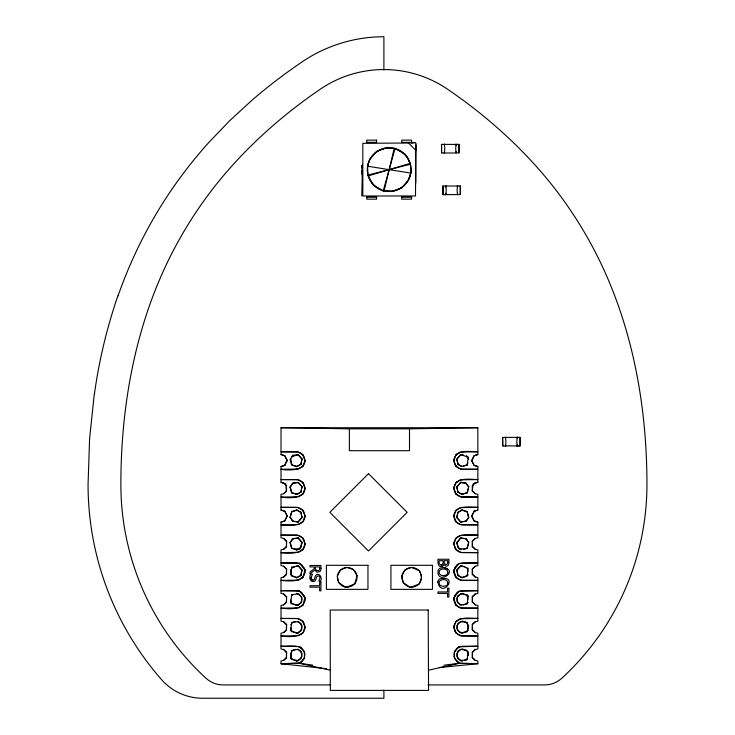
<?xml version="1.0" encoding="UTF-8"?>
<svg xmlns="http://www.w3.org/2000/svg" width="735" height="735" viewBox="0 0 735 735"><rect width="100%" height="100%" fill="white"/><g stroke="black" fill="none" stroke-linecap="round" stroke-linejoin="round"><path stroke-width="1.1" d="M415.808 150.353L415.495 195.979L362.833 195.979L362.833 143.316L408.458 143.003M362.226 170.649L362.236 169.712M362.309 171.264L362.162 170.777M362.355 173.065L362.355 172.817M367.537 166.202L367.849 175.095L373.316 185.137L383.211 190.87L392.178 191.311L396.578 190.025A21.683 21.683 0 0 0 406.556 182.592C413.272 174.268 411.637 162.067 405.013 154.157L395.108 148.47L386.151 147.992L381.75 149.278A21.683 21.683 0 0 0 371.772 156.702C367.472 161.801 367.022 168.756 367.849 175.095L368.391 175.867A21.683 21.683 0 0 0 379.435 189.024L383.211 190.87L392.178 191.311L401.668 187.949L408.338 180.158L410.791 173.102L410.479 164.199L409.937 163.427A21.683 21.683 0 0 0 398.894 150.271L395.108 148.47L386.151 147.992L376.66 151.346L369.99 159.137L367.537 166.202L410.791 173.102M362.263 165.338L362.281 168.976L362.263 164.943L362.135 166.836M362.327 170.456L362.355 170.639M362.383 176.106L362.373 171.485L362.3 172.054M361.822 195.905L362.3 171.439M362.318 166.422L362.355 166.294M362.318 167.764L362.3 166.79M326.625 668.731L281.018 663.714L281.018 660.986L283.627 660.388L286.439 657.862L286.659 652.542L283.627 649.547L281.018 648.959L281.018 633.212L283.627 632.614L286.439 630.088L286.659 624.768L283.627 621.773L281.018 621.176L281.018 605.438L283.627 604.841L286.439 602.314L286.659 596.995L283.627 593.999L281.018 593.402L281.018 577.655L283.627 577.067L286.439 574.54L286.659 569.212L283.627 566.226L281.018 565.628L281.018 549.881L283.627 549.284L286.439 546.766L286.659 541.438L283.627 538.452L281.018 537.855L281.018 522.107L284.601 521.078L287.155 516.356L285.005 511.422L281.018 510.081L281.018 494.333L283.627 493.736L286.439 491.21L286.567 488.022M472.256 545.232L472.44 540.969L475.242 538.452L477.851 537.855L477.851 522.107L473.873 520.757L471.723 515.832L474.277 511.101L477.851 510.081L477.851 494.333L475.242 493.736L472.219 490.741L473.165 483.997M472.256 573.006L472.44 568.752L475.242 566.226L477.851 565.628L477.851 549.881L475.242 549.284L472.219 546.298L475.242 549.284M472.256 600.78L472.44 596.526L475.242 593.999L477.851 593.402L477.851 577.655L475.242 577.067L472.219 574.072L475.242 577.067M472.256 628.554L472.44 624.3L475.242 621.773L477.851 621.176L477.851 605.438L475.242 604.841L472.219 601.846L475.242 604.841M472.256 656.337L472.44 652.074L475.242 649.547L477.851 648.959L477.851 633.212L475.242 632.614L472.219 629.619L475.242 632.614M362.171 170.281L362.153 170.878M299.393 563.249L304.961 569.662L303.077 577.122L298.502 580.117L281.018 580.393C289.471 581.321 306.063 582.736 304.961 569.662L301.736 564.939L299.393 563.249L281.018 562.9L296.113 562.9L299.099 563.423L301.736 564.939M299.393 591.023L304.961 597.436L303.077 604.896L298.502 607.891L281.018 608.167C289.471 609.095 306.063 610.509 304.961 597.436L301.736 592.713L299.393 591.023L281.018 590.674L296.113 590.674L299.099 591.197L301.736 592.713M311.061 577.728L312.476 574.246L310.657 574.246C308.773 576.984 309.904 582.589 314.056 581.55C317.024 580.907 315.205 575.092 318.852 576.001C322.187 577.352 316.463 582.249 320.423 581.256C322.913 578.068 319.109 571.867 315.692 575.413C314.534 576.947 315.113 580.889 312.173 580.025L311.061 577.728L311.566 579.557L312.889 580.172M304.722 462.058L304.97 460.257L302.719 454.634L297.804 451.933L281.018 451.795L296.113 451.795A8.746 8.746 0 0 1 303.684 456.169C309.839 470.611 289.746 470.905 281.018 469.288L298.502 469.022L303.077 466.018L304.97 460.257M304.722 489.841L304.97 488.031L302.719 482.408L297.804 479.707L281.018 479.569L296.113 479.569A8.746 8.746 0 0 1 303.684 483.942C309.839 498.385 289.746 498.688 281.018 497.062L298.502 496.796L303.077 493.791L304.97 488.031M304.722 517.615L304.97 515.814L302.719 510.182L297.804 507.481L281.018 507.343L296.113 507.343A8.746 8.746 0 0 1 303.684 511.716C309.839 526.159 289.746 526.462 281.018 524.845L298.502 524.57L303.077 521.574L304.97 515.814M304.722 545.388L304.97 543.588L302.719 537.956L297.804 535.255L281.018 535.117L296.113 535.117A8.746 8.746 0 0 1 303.684 539.49C309.839 553.942 289.746 554.236 281.018 552.619L298.502 552.343L303.077 549.348L304.97 543.588M304.722 628.71L304.97 626.909L302.719 621.286L297.804 618.585L281.018 618.447L296.113 618.447A8.746 8.746 0 0 1 303.684 622.821C309.839 637.263 289.746 637.557 281.018 635.94L298.502 635.674L303.077 632.67L304.97 626.909M453.908 460.827C454.579 448.809 469.885 451.658 477.851 451.795L460.376 452.071L455.792 455.066L453.908 460.827L456.159 466.449L461.065 469.16L477.851 469.288L462.765 469.288A8.746 8.746 0 0 1 455.185 464.915L454.147 462.058L454.147 459.026M453.908 488.6C454.579 476.583 469.885 479.431 477.851 479.569L460.376 479.845L455.792 482.84L453.908 488.6L456.159 494.232L461.065 496.933L477.851 497.062L462.765 497.062A8.746 8.746 0 0 1 455.185 492.689L454.147 489.841L454.147 486.8M453.908 516.374C454.579 504.357 469.885 507.205 477.851 507.343L460.376 507.619L455.792 510.614L453.908 516.374L456.159 522.006L461.065 524.707L477.851 524.845L462.765 524.845A8.746 8.746 0 0 1 455.185 520.463L454.147 517.615L454.147 514.573M453.908 544.148C454.579 532.131 469.885 534.979 477.851 535.117L460.376 535.392L455.792 538.387L453.908 544.148L456.159 549.78L461.065 552.481L477.851 552.619L462.765 552.619A8.746 8.746 0 0 1 455.185 548.246L454.147 545.388L454.147 542.347M453.908 627.479C454.579 615.461 469.885 618.31 477.851 618.447L460.376 618.723L455.792 621.718L453.908 627.479L456.159 633.101L461.065 635.812L477.851 635.94L462.765 635.94A8.746 8.746 0 0 1 455.185 631.567L454.147 628.71L454.147 625.678M94.255 394.309L89.587 438.749L88.062 484.484A295.837 295.837 0 0 0 161.562 679.645A54.675 54.675 0 0 0 202.649 698.25L383.9 698.25L383.9 690.211M290.582 602.59L291.823 594.771L298.493 593.761L302.03 597.803L301.065 603.04L296.481 605.548L290.582 602.59L291.823 604.069L290.729 599.889M290.582 630.364L291.823 622.545L298.493 621.534L302.03 625.577L301.065 630.814L296.481 633.322L290.582 630.364L291.823 631.843L290.729 627.662M290.582 658.137L291.823 650.319L298.493 649.308L302.03 653.351L301.065 658.588L296.481 661.096L290.582 658.137L291.823 659.617L290.757 652.919M468.296 457.372L460.909 454.487L456.839 458.925L458.125 464.566L461.424 466.403L467.056 465.191L468.296 457.372L466.606 455.911M468.296 596.25L467.056 604.069L460.386 605.08L456.839 601.037L457.804 595.8L462.388 593.292L468.296 596.25L467.056 594.771L467.763 599.236M460.386 660.627L467.056 659.617L468.296 651.798L462.388 648.84L457.804 651.348L456.839 656.585L460.386 660.627L462.388 661.096L457.804 658.588L456.839 653.351L460.386 649.308L467.056 650.319M298.493 454.882L293.118 455.185L290.077 459.43L291.51 464.612L296.481 466.67L297.445 466.403L301.065 464.162L302.03 458.925L297.96 454.487L291.639 456.959M301.065 491.936L302.03 486.699L298.493 482.656L293.118 482.959L292.365 483.612L290.077 487.204L291.51 492.386L291.823 492.964L297.445 494.177L301.065 491.936L296.481 494.444L291.51 492.386M302.03 542.255L301.065 547.492L296.481 550L291.51 547.933L290.077 542.752L292.365 539.168L293.118 538.507L298.493 538.204L302.03 542.255L299.715 549.128L296.481 550M302.03 570.029L300.744 575.67L302.03 570.029L298.493 565.987L297.96 565.592L291.639 568.063M457.804 512.47L456.839 517.706L460.909 522.144L466.514 520.793L468.682 517.706L467.368 512.029L467.056 511.441L461.424 510.228L457.804 512.47L462.388 509.961L467.368 512.029M456.049 145.447L456.27 144.427A16.4 16.4 0 0 0 456.26 152.779L456.012 151.667M457.712 194.554L443.131 194.665M517.118 444.703L517.431 445.998L505.377 445.814A16.4 16.4 0 0 0 505.358 437.5L505.588 438.483M362.355 171.797L362.346 172.651M444.482 152.999L444.519 151.667M445.906 193.333L445.869 194.665M505.588 446.035L505.625 444.703M291.225 513.058L290.077 517.201L292.365 520.793L297.96 522.144L302.03 517.706L300.744 512.065L296.481 509.961L291.51 512.029L291.823 511.441L297.445 510.228M456.729 542.752L460.909 537.818L466.514 539.168L468.682 542.255L467.056 548.521L459.154 549.128L456.729 542.752L460.909 537.818M458.125 575.67L456.839 570.029L460.909 565.592L468.296 568.477L467.056 576.295L461.424 577.508L457.804 575.266L456.839 570.029M362.153 172.817L362.153 172.936M457.436 187.113L457.657 186.111A16.4 16.4 0 0 0 457.648 194.444L457.4 193.333M517.155 438.483L517.431 437.316L516.843 437.279M384.166 190.742L394.162 148.553M362.236 172.606L362.236 173.148M290.187 517.706L291.823 511.441M467.056 492.964L468.682 486.699L465.76 482.959L460.386 482.656L456.839 486.699L457.804 491.936L461.424 494.177L467.056 492.964L468.517 488.242M444.252 152.779L444.271 152.779A16.4 16.4 0 0 0 444.252 144.473L444.785 144.253M517.366 437.5L517.385 437.5A16.4 16.4 0 0 0 517.366 445.814L520.114 445.86L520.114 437.454L520.114 445.851L516.843 446.035M457.675 186.028L443.104 186.028M517.431 437.316L519.93 437.288M300.744 464.566L302.03 458.925M300.744 492.349L302.03 486.699M456.27 144.427L441.717 144.363M458.125 512.065L456.729 517.201L460.909 522.144M467.056 465.191L467.938 462.535M467.056 548.521L468.517 543.79M383.211 190.87L395.108 148.47M505.377 437.5L505.891 437.279M118.013 295.939C131.207 258.279 149.251 222.292 171.852 189.373A454.074 454.074 0 0 1 208.869 142.415L229.816 120.577L252.39 99.859A534.905 534.905 0 0 1 299.035 64.009L302.26 61.777A145.695 145.695 0 0 1 383.9 36.75L383.9 70.055M312.614 665.129L299.099 663.191L281.018 663.714L300.009 663.108C303.766 660.692 305.815 656.006 304.336 651.669L299.393 646.57L281.018 646.221C288.653 646.828 302.25 642.813 304.722 653.452M457.142 564.939L459.77 563.423L462.765 562.9L477.851 562.9L458.87 563.506C454.055 566.382 452.484 573.144 456.159 577.554L461.065 580.255L477.851 580.393L462.765 580.393A8.746 8.746 0 0 1 455.185 576.019M457.142 592.713L459.77 591.197L462.765 590.674L477.851 590.674L458.87 591.28C454.055 594.156 452.484 600.918 456.159 605.328L461.065 608.029L477.851 608.167L462.765 608.167A8.746 8.746 0 0 1 455.185 603.793M457.142 648.27L459.77 646.745L462.765 646.221L477.851 646.221L458.87 646.828C455.103 649.253 453.054 653.929 454.533 658.266L459.485 663.365L477.851 663.714L477.851 660.986L475.242 660.388L472.219 657.393L475.242 660.388M442.939 564.25L443.223 560.695L439.181 560.695C438.143 563.083 440.743 566.951 442.939 564.25L441.239 565.141M287.155 460.285L284.601 465.531L287.155 460.285L284.601 455.553L281.018 454.524L281.018 427.733L477.851 427.733L477.851 454.524L473.873 455.875L471.723 460.799L474.277 465.531L477.851 466.56L477.851 482.307L474.103 483.658M284.601 521.078L287.155 515.832L284.601 511.101L281.018 510.081M477.851 522.107L474.277 521.078L471.723 516.356L474.277 511.101M455.185 567.273L453.771 570.479L454.147 573.162M455.185 595.047L453.771 598.253L454.147 600.936M286.439 491.21L285.704 483.997L281.018 482.307L281.018 466.56L285.005 465.209M286.439 546.766L286.439 540.969M286.439 574.54L286.439 568.752M286.439 602.314L286.439 596.526M286.439 630.088L286.439 624.3M286.439 657.862L286.439 652.074M472.44 546.766L472.44 540.969M472.44 574.54L472.44 568.752M472.44 602.314L472.44 596.526M472.44 630.088L472.44 624.3M472.44 657.862L472.44 652.074M303.684 659.341L304.529 657.733L304.336 651.669M454.533 658.266L454.34 652.202L455.185 650.594M471.723 460.799L474.277 455.553L477.851 454.524M455.737 144.253L459.007 144.437L459.007 152.825L456.26 152.779M291.271 596.26L292.365 594.716L291.823 594.771M290.729 624.805L292.365 622.49L295.452 621.424M464.456 660.388L466.514 659.672L467.598 658.128M290.077 487.204L293.118 482.959M290.077 542.752L293.118 538.507M460.386 521.758L465.76 521.455L468.801 517.201M458.87 563.506L453.771 570.479L456.159 577.554M458.87 591.28L453.771 598.253L456.159 605.328M300.009 663.108L304.529 657.733M454.34 652.202L458.87 646.828M297.96 522.144L302.149 517.201M460.909 454.487L456.729 459.43L458.125 464.566M466.514 483.612L460.909 482.261L456.729 487.204L458.125 492.349M456.729 570.535L460.909 565.592M299.2 604.271L302.03 601.037M296.481 633.322L298.493 632.853L302.03 628.811M296.481 661.096L298.493 660.627L302.03 656.585M459.678 594.569L456.839 597.803L457.804 603.04M283.627 493.736L286.659 490.741M283.627 549.284L286.659 546.298M283.627 577.067L286.659 574.072M283.627 604.841L286.659 601.846M283.627 632.614L286.659 629.619M283.627 660.388L286.659 657.393M477.851 482.307L475.242 482.895L472.219 485.89L472.44 491.21M472.219 541.438L475.242 538.452M472.219 569.212L475.242 566.226M472.219 596.995L475.242 593.999M472.219 624.768L475.242 621.773M472.219 652.542L475.242 649.547M301.736 467.239L303.077 466.018M301.736 495.022L303.077 493.791M301.736 522.796L303.077 521.574M301.736 550.57L303.077 549.348M301.736 578.344L303.077 577.122M455.792 455.066L457.142 453.844M301.736 606.118L303.077 604.896M455.792 482.84L457.142 481.618M301.736 633.892L303.077 632.67M455.792 510.614L457.142 509.392M455.792 538.387L457.142 537.166M455.792 621.718L457.142 620.496M465.76 521.455L466.514 520.793M291.427 456.646L293.118 455.185M460.386 482.656L460.909 482.261M301.736 661.675L299.099 663.191L330.484 670.228M298.493 565.987L291.823 566.997L290.582 574.816L296.481 577.774L299.917 576.13M296.481 466.67L301.065 464.162M296.481 577.774L301.065 575.266M473.864 483.63L475.242 482.895M291.565 651.311L295.498 649.336M463.372 577.278L468.296 574.816M463.372 605.052L468.296 602.59M468.296 630.364L462.388 633.322L458.723 631.319M460.22 194.665L460.33 185.983L460.395 194.49L457.436 194.665M458.851 152.99L458.833 144.253M463.39 466.256L467.368 464.612M467.368 492.386L462.388 494.444L457.804 491.936M463.39 549.587L467.368 547.933M281.018 522.107L285.005 520.757M473.873 511.422L477.851 510.081M368.391 175.867L409.937 163.427M281.018 466.56L283.71 465.788M296.481 494.444L297.445 494.177M461.424 510.228L462.388 509.961M367.849 175.095L410.479 164.199M292.365 483.612L297.032 482.491M292.365 539.168L297.96 537.818L298.493 538.204M296.481 605.548L298.493 605.08L292.934 604.234M428.395 670.228L459.77 663.191L477.851 663.714L439.245 667.555M443.857 665.212L459.77 663.191L457.142 661.675L455.185 659.341L454.147 656.493M291.823 622.545L292.365 622.49M466.514 659.672L467.056 659.617M443.407 567.484L440.008 568.228A4.226 4.226 0 0 0 438.088 570.314C435.892 585.887 460.395 570.966 443.407 567.484L447.624 568.789M456.012 152.999L441.744 152.999M281.018 427.733L349.364 428.827L409.505 428.827L477.851 427.733M444.519 144.253L444.482 145.447M445.906 185.918L446.173 185.918M366.747 142.369L376.586 142.369M401.742 142.369L411.582 142.369M409.395 142.517L401.742 142.517L401.742 140.137L411.582 140.137L411.582 142.517M411.04 142.957L413.226 142.957M362.153 169.712L362.346 170.189M362.236 171.053L362.236 171.54M362.153 171.705L362.18 172.413M457.133 185.918L460.22 185.918M366.747 196.925L376.586 196.925M401.742 196.925L411.582 196.925M502.823 437.398L517.422 437.353M505.891 446.035L502.85 446.026M330.686 684.919L223.1 684.919A25.192 25.192 0 0 1 206.066 678.295A263.038 263.038 0 0 1 120.871 484.484C120.88 405.793 135.185 326.083 170.814 255.412A414.081 414.081 0 0 1 215.291 185.652C245.077 148.13 281.092 115.873 320.644 88.944A112.896 112.896 0 0 1 447.165 88.944C486.717 115.873 522.732 148.13 552.518 185.652A414.081 414.081 0 0 1 596.995 255.412C632.614 326.083 646.929 405.793 646.938 484.484A263.038 263.038 0 0 1 561.742 678.295A25.192 25.192 0 0 1 544.708 684.919L427.963 684.919M445.906 194.665L445.658 194.444A16.4 16.4 0 0 0 445.64 186.139L445.64 186.139M460.386 454.882L463.61 455.057M295.268 521.574L298.493 521.758M460.386 538.204L465.76 538.507L466.514 539.168M291.51 547.933L291.823 548.521L299.715 549.128M466.514 622.49L468.682 625.577L467.056 631.843L460.386 632.853L456.839 628.811L457.804 623.574L462.388 621.066L467.056 622.545L468.112 629.243M460.386 565.987L464.832 566.657M460.386 593.761L465.944 594.597M467.056 622.545L460.386 621.534L456.839 625.577L457.804 630.814M292.934 632.017L298.493 632.853M292.934 659.791L298.493 660.627M297.445 466.403L291.823 465.191L290.757 458.493M297.445 577.508L291.823 576.295L290.757 569.588M461.424 577.508L462.388 577.774L457.804 575.266M471.723 460.285L473.873 465.209L477.851 466.56M281.018 454.524L285.005 455.875L287.155 460.799M281.018 482.307L285.704 483.997M457.804 464.162L461.47 466.174M458.723 547.988L461.47 549.495M296.481 509.961L301.065 512.47L302.03 517.706M458.723 603.545L461.47 605.043M296.481 593.292L300.156 595.295M297.399 621.562L301.065 623.574L301.837 627.763M297.399 649.345L301.065 651.348L301.837 655.537M457.142 661.675L459.485 663.365M299.393 646.57L301.736 648.27M292.365 520.793L293.118 521.455L290.077 517.201M472.219 490.741L475.242 493.736M283.627 482.895L286.659 485.89M283.627 538.452L286.659 541.438M283.627 566.226L286.659 569.212M283.627 593.999L286.659 596.995M283.627 621.773L286.659 624.768M283.627 649.547L286.659 652.542M297.96 454.487L302.149 459.43M297.96 482.261L302.149 487.204M297.96 537.818L302.149 542.752M297.96 565.592L302.149 570.535M466.367 456.031L468.801 459.43M465.76 482.959L468.801 487.204L468.682 486.699M465.76 538.507L468.801 542.752M455.185 464.915L456.159 466.449M455.185 492.689L456.159 494.232M455.185 520.463L456.159 522.006M455.185 548.246L456.159 549.78M455.185 631.567L456.159 633.101M302.719 454.634L303.684 456.169M302.719 482.408L303.684 483.942M302.719 510.182L303.684 511.716M302.719 537.956L303.684 539.49M302.719 621.286L303.684 622.821M303.684 567.273L304.722 570.121L304.722 573.162M303.684 595.047L304.722 597.904L304.722 600.936M362.263 168.554L362.162 167.157M362.272 165.347L362.373 165.871M445.658 186.139L445.869 187.113M467.056 511.441L468.682 517.706M467.331 651.366L468.415 655.546M290.187 486.699L291.823 492.964M290.187 542.255L291.823 548.521M456.839 542.255L457.804 547.492M301.258 596.848L301.837 599.99M467.23 568.109L467.763 571.462M415.771 144.896L415.789 183.107M471.723 515.832L471.723 516.356M409.505 428.827L409.505 450.702L349.364 450.702L349.364 428.827M287.155 515.832L287.155 516.356M94.383 394.327A519.682 519.682 0 0 1 117.866 295.893M441.524 144.427L441.579 152.935L441.514 144.437M442.911 186.093L443.012 194.628L442.911 186.093M502.63 437.454L502.731 445.998L502.621 437.463M447.633 562.082C448.35 566.446 442.498 564.158 444.436 560.695L447.633 560.695L447.633 562.082M448.874 562.137C449.25 564.076 448.047 566.814 445.676 566.042C443.628 562.9 443.407 567.53 440.531 566.575A3.004 3.004 0 0 1 438.823 565.518L437.996 563.387L437.941 559.243L448.874 559.243L448.874 562.137M320.938 568.274L320.827 569.855A3.133 3.133 0 0 1 319.936 571.573L316.868 572.152L314.755 570.029L309.995 573.925L309.995 572.032L314.35 568.578L314.35 566.915L309.995 566.915L309.995 565.463L320.938 565.463L320.938 568.274M319.679 568.357C320.028 572.547 313.817 570.479 315.563 566.915L319.679 566.915L319.679 568.357M437.803 581.899C441.312 599.53 460.11 574.807 440.008 578.868A4.226 4.226 0 0 0 438.088 580.962L437.803 581.899M447.845 572.317L447.78 573.043A2.793 2.793 0 0 1 446.715 574.742C444.464 576.139 440.789 576.056 439.254 573.677L439.254 570.957C441.028 567.98 447.716 568.201 447.845 572.317M447.845 582.965L447.78 583.682A2.793 2.793 0 0 1 446.715 585.382C444.464 586.778 440.789 586.705 439.254 584.325L439.254 581.596C441.028 578.62 447.716 578.84 447.845 582.965M362.355 173.589L362.355 174.388L362.355 173.589M357.035 575.533L354.849 583.912L345.781 587.476L338.706 582.589L337.31 575.909L340.525 569.901L346.764 567.365L353.342 569.487L357.035 575.533M421.541 577.333L419.363 583.912L410.295 587.476L403.221 582.589L401.825 575.909L405.049 569.901L411.288 567.365L419.639 570.764L421.541 577.333A9.84 9.84 0 0 1 406.777 585.85A9.84 9.84 0 0 1 406.777 568.807A9.84 9.84 0 0 1 421.541 577.333M368.501 473.662L329.84 512.323L368.501 550.984L407.162 512.323L368.501 473.662M376.586 140.137L366.747 140.137L366.747 142.517L376.586 142.517L376.586 140.137M376.586 196.778L366.747 196.778L366.747 199.157L376.586 199.157L376.586 196.778M411.582 196.778L401.742 196.778L401.742 199.157L411.582 199.157L411.582 196.778M367.959 565.298L326.404 565.298L326.404 589.36L367.959 589.36L367.959 565.298M432.474 565.298L390.919 565.298L390.919 589.36L432.474 589.36L432.474 565.298M320.938 582.046L319.642 582.046L319.642 585.721L309.995 585.721L309.995 587.173L319.642 587.173L319.642 590.839L320.938 590.839L320.938 582.046M448.874 588.266L447.578 588.266L447.578 591.941L437.941 591.941L437.941 593.393L447.578 593.393L447.578 597.059L448.874 597.059L448.874 588.266M428.183 610.022L330.19 610.022L330.318 690.404L428.56 690.404L428.183 610.022M415.183 142.728L408.173 142.719L416.093 150.647L416.047 143.417L415.183 142.728M342.262 585.85A9.84 9.84 0 0 0 357.017 577.333A9.84 9.84 0 0 0 342.262 568.807A9.84 9.84 0 0 0 342.262 585.85M377.597 188.215A21.875 21.875 0 0 0 411.03 170.382A21.875 21.875 0 0 0 378.865 150.353A21.875 21.875 0 0 0 377.597 188.215"/></g></svg>
